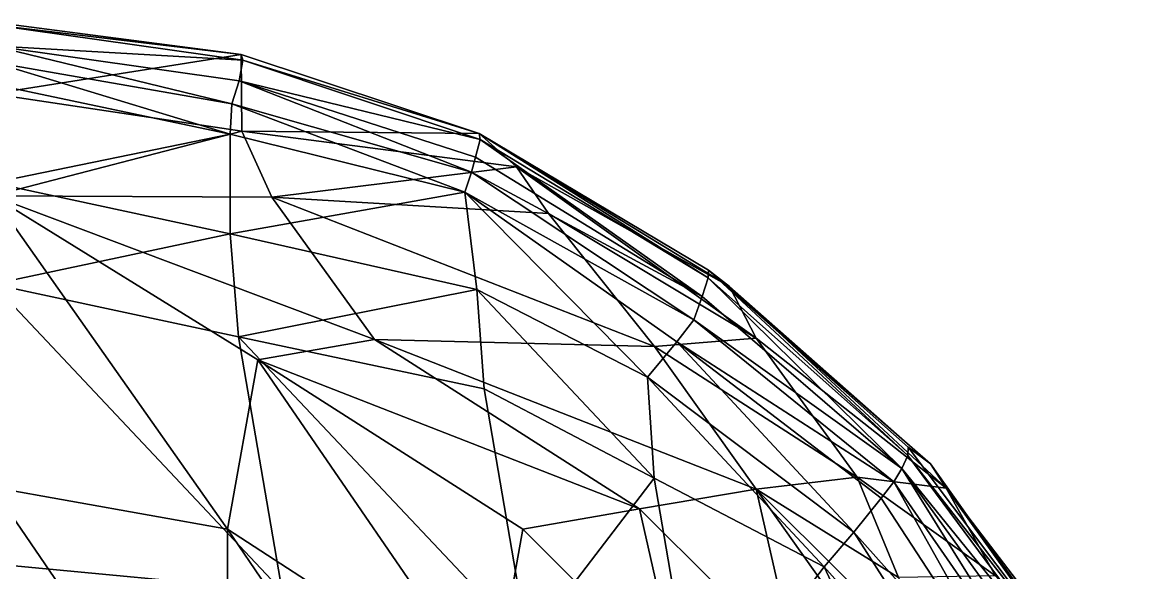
# Model space of a CAD drawing. Extents: x -114 to 115, y -117 to 399.
# Drawn here: x 2.4 to 86.8, y 357.4 to 399.5 of the extents above; entities that cross this region are included whole.
import ezdxf

# ---------------------------------------------------------------- set-up
doc = ezdxf.new("R2010")
doc.units = 0

msp = doc.modelspace()

# ---------------------------------------------------------------- linework, layer by layer
for points in [[(0.098104, 394.010742, -166.731552), (0.11438, 399.487, -172.35553), (19.105104, 396.998932, -171.15712)], [(19.105104, 396.998932, -171.15712), (0.11438, 399.487, -172.35553), (0.114366, 399.272644, -175.482605)], [(19.229422, 396.564423, -175.158936), (0.114366, 399.272644, -175.482605), (0.11438, 397.68277, -178.477661)], [(19.229422, 396.564423, -175.158936), (19.105104, 396.998932, -171.15712), (0.114366, 399.272644, -175.482605)], [(19.152967, 391.150482, -166.056534), (0.098104, 394.010742, -166.731552), (19.105104, 396.998932, -171.15712)], [(18.957438, 395.005341, -178.714157), (19.229422, 396.564423, -175.158936), (0.11438, 397.68277, -178.477661)], [(18.390793, 393.245117, -180.435028), (18.957438, 395.005341, -178.714157), (0.11438, 397.68277, -178.477661)], [(18.390793, 393.245117, -180.435028), (0.11438, 397.68277, -178.477661), (0.11438, 396.430969, -180.175323)], [(37.309036, 390.954956, -170.851074), (19.152967, 391.150482, -166.056534), (19.105104, 396.998932, -171.15712)], [(37.309036, 390.954956, -170.851074), (19.105104, 396.998932, -171.15712), (19.229422, 396.564423, -175.158936)], [(18.267004, 390.925476, -181.552246), (0.11438, 396.430969, -180.175323), (0.11438, 394.742432, -181.336304)], [(18.267004, 390.925476, -181.552246), (18.390793, 393.245117, -180.435028), (0.11438, 396.430969, -180.175323)], [(37.383842, 390.497925, -174.011902), (19.229422, 396.564423, -175.158936), (18.957438, 395.005341, -178.714157)], [(37.383842, 390.497925, -174.011902), (37.309036, 390.954956, -170.851074), (19.229422, 396.564423, -175.158936)], [(0.11438, 387.188751, -181.554352), (18.267004, 390.925476, -181.552246), (0.11438, 394.742432, -181.336304)], [(36.723457, 387.998749, -178.676773), (18.957438, 395.005341, -178.714157), (18.390793, 393.245117, -180.435028)], [(37.032135, 389.150696, -176.973206), (37.383842, 390.497925, -174.011902), (18.957438, 395.005341, -178.714157)], [(36.723457, 387.998749, -178.676773), (37.032135, 389.150696, -176.973206), (18.957438, 395.005341, -178.714157)], [(0.083525, 386.205566, -163.353577), (0.098104, 394.010742, -166.731552), (19.152967, 391.150482, -166.056534)], [(36.201424, 386.464417, -179.876648), (18.390793, 393.245117, -180.435028), (18.267004, 390.925476, -181.552246)], [(36.201424, 386.464417, -179.876648), (36.723457, 387.998749, -178.676773), (18.390793, 393.245117, -180.435028)], [(21.438988, 386.094055, -162.779022), (0.083525, 386.205566, -163.353577), (19.152967, 391.150482, -166.056534)], [(40.152771, 388.415588, -166.999557), (19.152967, 391.150482, -166.056534), (37.309036, 390.954956, -170.851074)], [(21.438988, 386.094055, -162.779022), (19.152967, 391.150482, -166.056534), (40.152771, 388.415588, -166.999557)], [(18.264721, 383.294891, -181.254684), (18.267004, 390.925476, -181.552246), (0.11438, 387.188751, -181.554352)], [(18.264721, 383.294891, -181.254684), (36.201424, 386.464417, -179.876648), (18.267004, 390.925476, -181.552246)], [(54.338341, 378.493622, -175.771408), (37.383842, 390.497925, -174.011902), (37.032135, 389.150696, -176.973206)], [(56.428955, 379.266754, -164.788422), (37.309036, 390.954956, -170.851074), (54.831039, 380.509491, -168.727768)], [(56.428955, 379.266754, -164.788422), (40.152771, 388.415588, -166.999557), (37.309036, 390.954956, -170.851074)], [(54.804188, 379.935089, -172.168152), (37.309036, 390.954956, -170.851074), (37.383842, 390.497925, -174.011902)], [(54.804188, 379.935089, -172.168152), (54.831039, 380.509491, -168.727768), (37.309036, 390.954956, -170.851074)], [(54.338341, 378.493622, -175.771408), (54.804188, 379.935089, -172.168152), (37.383842, 390.497925, -174.011902)], [(54.338341, 378.493622, -175.771408), (37.032135, 389.150696, -176.973206), (36.723457, 387.998749, -178.676773)], [(42.602123, 384.836914, -163.780762), (21.438988, 386.094055, -162.779022), (40.152771, 388.415588, -166.999557)], [(53.716137, 376.706268, -177.47525), (36.723457, 387.998749, -178.676773), (36.201424, 386.464417, -179.876648)], [(53.716137, 376.706268, -177.47525), (54.338341, 378.493622, -175.771408), (36.723457, 387.998749, -178.676773)], [(58.479404, 375.319519, -161.13092), (42.602123, 384.836914, -163.780762), (40.152771, 388.415588, -166.999557)], [(58.479404, 375.319519, -161.13092), (40.152771, 388.415588, -166.999557), (56.428955, 379.266754, -164.788422)], [(0.11438, 379.446045, -180.023254), (18.264721, 383.294891, -181.254684), (0.11438, 387.188751, -181.554352)], [(18.069555, 360.703003, -156.832855), (0.068015, 363.90863, -157.592102), (0.083525, 386.205566, -163.353577)], [(18.069555, 360.703003, -156.832855), (0.083525, 386.205566, -163.353577), (20.38471, 373.64447, -159.888214)], [(20.38471, 373.64447, -159.888214), (0.083525, 386.205566, -163.353577), (29.299814, 375.20108, -160.070816)], [(29.299814, 375.20108, -160.070816), (0.083525, 386.205566, -163.353577), (21.438988, 386.094055, -162.779022)], [(37.113968, 379.024017, -179.9814), (36.201424, 386.464417, -179.876648), (18.264721, 383.294891, -181.254684)], [(50.707779, 374.670898, -160.279449), (21.438988, 386.094055, -162.779022), (42.602123, 384.836914, -163.780762)], [(50.707779, 374.670898, -160.279449), (29.299814, 375.20108, -160.070816), (21.438988, 386.094055, -162.779022)], [(52.4245, 375.029419, -178.742218), (53.716137, 376.706268, -177.47525), (36.201424, 386.464417, -179.876648)], [(50.168877, 372.322693, -178.867203), (36.201424, 386.464417, -179.876648), (37.113968, 379.024017, -179.9814)], [(50.168877, 372.322693, -178.867203), (52.4245, 375.029419, -178.742218), (36.201424, 386.464417, -179.876648)], [(50.707779, 374.670898, -160.279449), (42.602123, 384.836914, -163.780762), (58.479404, 375.319519, -161.13092)], [(18.89933, 375.421143, -179.421127), (18.264721, 383.294891, -181.254684), (0.11438, 379.446045, -180.023254)], [(18.89933, 375.421143, -179.421127), (37.113968, 379.024017, -179.9814), (18.264721, 383.294891, -181.254684)], [(70.063942, 366.326996, -169.781662), (54.831039, 380.509491, -168.727768), (54.804188, 379.935089, -172.168152)], [(71.815399, 365.699158, -163.260864), (54.831039, 380.509491, -168.727768), (70.094925, 366.961761, -166.620483)], [(71.815399, 365.699158, -163.260864), (56.428955, 379.266754, -164.788422), (54.831039, 380.509491, -168.727768)], [(70.063942, 366.326996, -169.781662), (70.094925, 366.961761, -166.620483), (54.831039, 380.509491, -168.727768)], [(22.229116, 355.955505, -176.418839), (0.11438, 379.446045, -180.023254), (0.114379, 358.039429, -176.730499)], [(22.229116, 355.955505, -176.418839), (18.89933, 375.421143, -179.421127), (0.11438, 379.446045, -180.023254)], [(69.612648, 365.329163, -172.772827), (54.804188, 379.935089, -172.168152), (54.338341, 378.493622, -175.771408)], [(69.612648, 365.329163, -172.772827), (70.063942, 366.326996, -169.781662), (54.804188, 379.935089, -172.168152)], [(72.997856, 363.83197, -160.077026), (56.428955, 379.266754, -164.788422), (71.815399, 365.699158, -163.260864)], [(72.997856, 363.83197, -160.077026), (58.479404, 375.319519, -161.13092), (56.428955, 379.266754, -164.788422)], [(37.68182, 371.422119, -178.608398), (37.113968, 379.024017, -179.9814), (18.89933, 375.421143, -179.421127)], [(50.688175, 364.602234, -177.476151), (37.113968, 379.024017, -179.9814), (37.68182, 371.422119, -178.608398)], [(50.688175, 364.602234, -177.476151), (50.168877, 372.322693, -178.867203), (37.113968, 379.024017, -179.9814)], [(69.612648, 365.329163, -172.772827), (54.338341, 378.493622, -175.771408), (53.716137, 376.706268, -177.47525)], [(68.999146, 364.329315, -174.489563), (53.716137, 376.706268, -177.47525), (52.4245, 375.029419, -178.742218)], [(68.999146, 364.329315, -174.489563), (69.612648, 365.329163, -172.772827), (53.716137, 376.706268, -177.47525)], [(41.015148, 351.954987, -175.626526), (37.68182, 371.422119, -178.608398), (18.89933, 375.421143, -179.421127)], [(41.015148, 351.954987, -175.626526), (18.89933, 375.421143, -179.421127), (22.229116, 355.955505, -176.418839)], [(49.565968, 362.25705, -157.623795), (20.38471, 373.64447, -159.888214), (29.299814, 375.20108, -160.070816)], [(49.565968, 362.25705, -157.623795), (29.299814, 375.20108, -160.070816), (58.481384, 363.756287, -158.032654)], [(58.481384, 363.756287, -158.032654), (29.299814, 375.20108, -160.070816), (50.707779, 374.670898, -160.279449)], [(65.951584, 360.456726, -176.278839), (52.4245, 375.029419, -178.742218), (50.168877, 372.322693, -178.867203)], [(66.188736, 364.682404, -158.271957), (50.707779, 374.670898, -160.279449), (58.479404, 375.319519, -161.13092)], [(68.022758, 363.068604, -175.751343), (68.999146, 364.329315, -174.489563), (52.4245, 375.029419, -178.742218)], [(65.951584, 360.456726, -176.278839), (68.022758, 363.068604, -175.751343), (52.4245, 375.029419, -178.742218)], [(72.997856, 363.83197, -160.077026), (66.188736, 364.682404, -158.271957), (58.479404, 375.319519, -161.13092)], [(58.481384, 363.756287, -158.032654), (50.707779, 374.670898, -160.279449), (66.188736, 364.682404, -158.271957)], [(38.297733, 347.54129, -155.124954), (18.069555, 360.703003, -156.832855), (20.38471, 373.64447, -159.888214)], [(38.297733, 347.54129, -155.124954), (20.38471, 373.64447, -159.888214), (40.647995, 360.68985, -157.491943)], [(40.647995, 360.68985, -157.491943), (20.38471, 373.64447, -159.888214), (49.565968, 362.25705, -157.623795)], [(63.67868, 357.812531, -176.054932), (50.168877, 372.322693, -178.867203), (50.688175, 364.602234, -177.476151)], [(63.67868, 357.812531, -176.054932), (65.951584, 360.456726, -176.278839), (50.168877, 372.322693, -178.867203)], [(41.015148, 351.954987, -175.626526), (50.688175, 364.602234, -177.476151), (37.68182, 371.422119, -178.608398)], [(83.580101, 349.016541, -163.428146), (70.094925, 366.961761, -166.620483), (70.063942, 366.326996, -169.781662)], [(83.580101, 349.016541, -163.428146), (71.815399, 365.699158, -163.260864), (70.094925, 366.961761, -166.620483)], [(83.493805, 348.207275, -166.930725), (70.063942, 366.326996, -169.781662), (69.612648, 365.329163, -172.772827)], [(83.493805, 348.207275, -166.930725), (83.580101, 349.016541, -163.428146), (70.063942, 366.326996, -169.781662)], [(81.524704, 346.253296, -171.975388), (69.612648, 365.329163, -172.772827), (68.999146, 364.329315, -174.489563)], [(82.707184, 347.197906, -170.151108), (83.493805, 348.207275, -166.930725), (69.612648, 365.329163, -172.772827)], [(81.524704, 346.253296, -171.975388), (82.707184, 347.197906, -170.151108), (69.612648, 365.329163, -172.772827)], [(84.832932, 347.348083, -159.586441), (72.997856, 363.83197, -160.077026), (71.815399, 365.699158, -163.260864)], [(84.832932, 347.348083, -159.586441), (71.815399, 365.699158, -163.260864), (83.580101, 349.016541, -163.428146)], [(54.025936, 345.129547, -174.499619), (50.688175, 364.602234, -177.476151), (41.015148, 351.954987, -175.626526)], [(54.025936, 345.129547, -174.499619), (63.67868, 357.812531, -176.054932), (50.688175, 364.602234, -177.476151)], [(69.34964, 357.003204, -156.502396), (58.481384, 363.756287, -158.032654), (66.188736, 364.682404, -158.271957)], [(76.769829, 357.121979, -157.62001), (66.188736, 364.682404, -158.271957), (72.997856, 363.83197, -160.077026)], [(69.34964, 357.003204, -156.502396), (66.188736, 364.682404, -158.271957), (76.769829, 357.121979, -157.62001)], [(80.045555, 344.653961, -173.254837), (68.999146, 364.329315, -174.489563), (68.022758, 363.068604, -175.751343)], [(80.045555, 344.653961, -173.254837), (81.524704, 346.253296, -171.975388), (68.999146, 364.329315, -174.489563)], [(18.001225, 337.65744, -153.493195), (0.052668, 340.956543, -154.037842), (0.068015, 363.90863, -157.592102)], [(18.001225, 337.65744, -153.493195), (0.068015, 363.90863, -157.592102), (18.069555, 360.703003, -156.832855)], [(61.529755, 350.314636, -155.3517), (49.565968, 362.25705, -157.623795), (58.481384, 363.756287, -158.032654)], [(61.529755, 350.314636, -155.3517), (58.481384, 363.756287, -158.032654), (66.207291, 352.878204, -155.96666)], [(72.523376, 349.769318, -155.184708), (58.481384, 363.756287, -158.032654), (69.34964, 357.003204, -156.502396)], [(72.523376, 349.769318, -155.184708), (66.207291, 352.878204, -155.96666), (58.481384, 363.756287, -158.032654)], [(86.820366, 345.762421, -156.064545), (76.769829, 357.121979, -157.62001), (72.997856, 363.83197, -160.077026)], [(86.820366, 345.762421, -156.064545), (72.997856, 363.83197, -160.077026), (85.216583, 347.24649, -156.841644)], [(85.216583, 347.24649, -156.841644), (72.997856, 363.83197, -160.077026), (84.832932, 347.348083, -159.586441)], [(80.045555, 344.653961, -173.254837), (68.022758, 363.068604, -175.751343), (65.951584, 360.456726, -176.278839)], [(52.608551, 348.719116, -155.366379), (40.647995, 360.68985, -157.491943), (49.565968, 362.25705, -157.623795)], [(52.608551, 348.719116, -155.366379), (49.565968, 362.25705, -157.623795), (61.529755, 350.314636, -155.3517)], [(35.948963, 334.375214, -152.85199), (18.001225, 337.65744, -153.493195), (18.069555, 360.703003, -156.832855)], [(35.948963, 334.375214, -152.85199), (18.069555, 360.703003, -156.832855), (38.297733, 347.54129, -155.124954)], [(38.297733, 347.54129, -155.124954), (40.647995, 360.68985, -157.491943), (52.608551, 348.719116, -155.366379)], [(77.762871, 341.947449, -173.323807), (65.951584, 360.456726, -176.278839), (63.67868, 357.812531, -176.054932)], [(77.762871, 341.947449, -173.323807), (80.045555, 344.653961, -173.254837), (65.951584, 360.456726, -176.278839)], [(22.226448, 334.620758, -172.62059), (0.114379, 358.039429, -176.730499), (0.114378, 336.704987, -172.948242)], [(22.226448, 334.620758, -172.62059), (22.229116, 355.955505, -176.418839), (0.114379, 358.039429, -176.730499)], [(70.947433, 342.266235, -173.53653), (63.67868, 357.812531, -176.054932), (54.025936, 345.129547, -174.499619)], [(77.762871, 341.947449, -173.323807), (63.67868, 357.812531, -176.054932), (70.947433, 342.266235, -173.53653)]]:
    msp.add_3dface(points)

doc.saveas('drawing.dxf')
